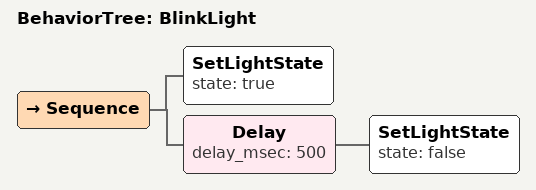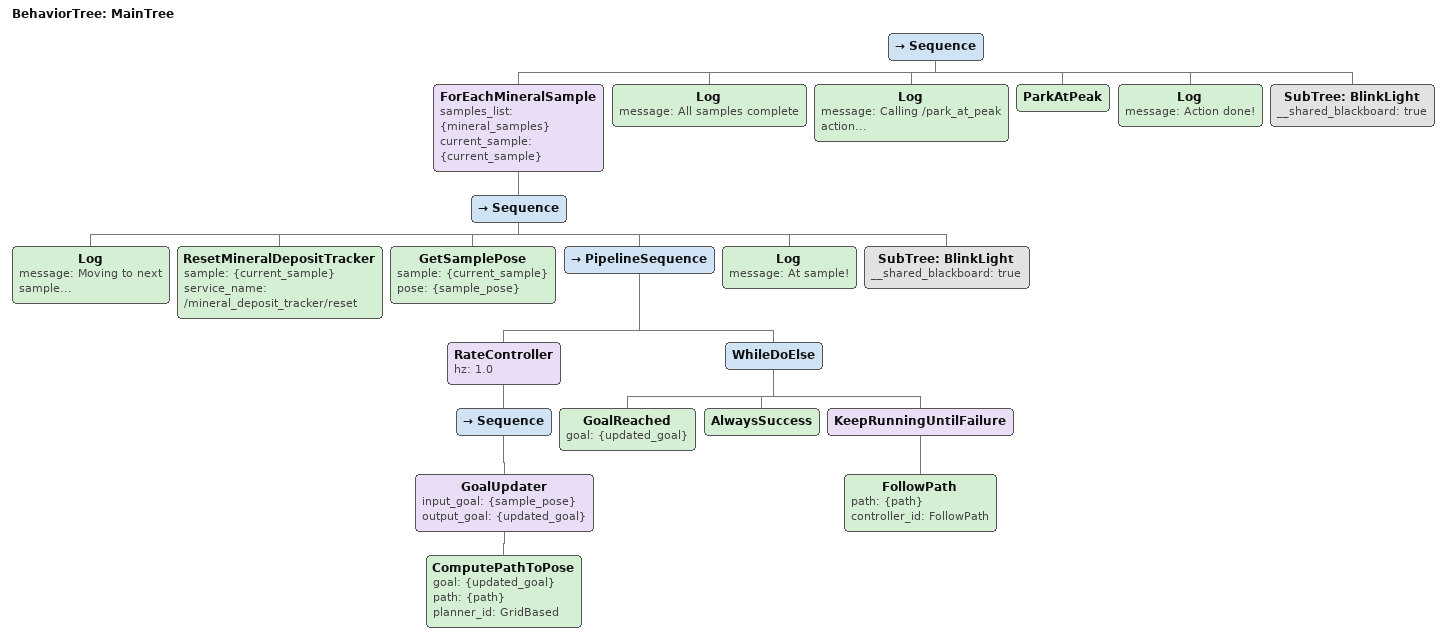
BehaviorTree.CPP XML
<root main_tree_to_execute="MainTree">
    <BehaviorTree ID="BlinkLight">
        <Sequence>
            <SetLightState state="true" />
            <Delay delay_msec="500">
                <SetLightState state="false" />
            </Delay>
        </Sequence>
    </BehaviorTree>

    <BehaviorTree ID="MainTree">
        <Sequence>
            <ForEachMineralSample samples_list="{mineral_samples}" current_sample="{current_sample}">
                <Sequence>
                    <Log message="Moving to next sample..." />
                    <ResetMineralDepositTracker sample="{current_sample}" service_name="/mineral_deposit_tracker/reset" />
                    <GetSamplePose sample="{current_sample}" pose="{sample_pose}" />
                    <PipelineSequence>
                        <RateController hz="1.0">
                            <Sequence>
                                <GoalUpdater input_goal="{sample_pose}" output_goal="{updated_goal}">
                                    <ComputePathToPose goal="{updated_goal}" path="{path}" planner_id="GridBased" />
                                </GoalUpdater>
                            </Sequence>
                        </RateController>
                        <WhileDoElse>
                            <GoalReached goal="{updated_goal}" />
                            <AlwaysSuccess />
                            <KeepRunningUntilFailure>
                                <FollowPath path="{path}" controller_id="FollowPath" />
                            </KeepRunningUntilFailure>
                        </WhileDoElse>
                    </PipelineSequence>
                    <Log message="At sample!" />
                    <SubTree ID="BlinkLight" __shared_blackboard="true" />
                </Sequence>
            </ForEachMineralSample>
            <Log message="All samples complete" />
            <Log message="Calling /park_at_peak action..." />
            <ParkAtPeak />
            <Log message="Action done!" />
            <SubTree ID="BlinkLight" __shared_blackboard="true" />
        </Sequence>
    </BehaviorTree>
</root>
